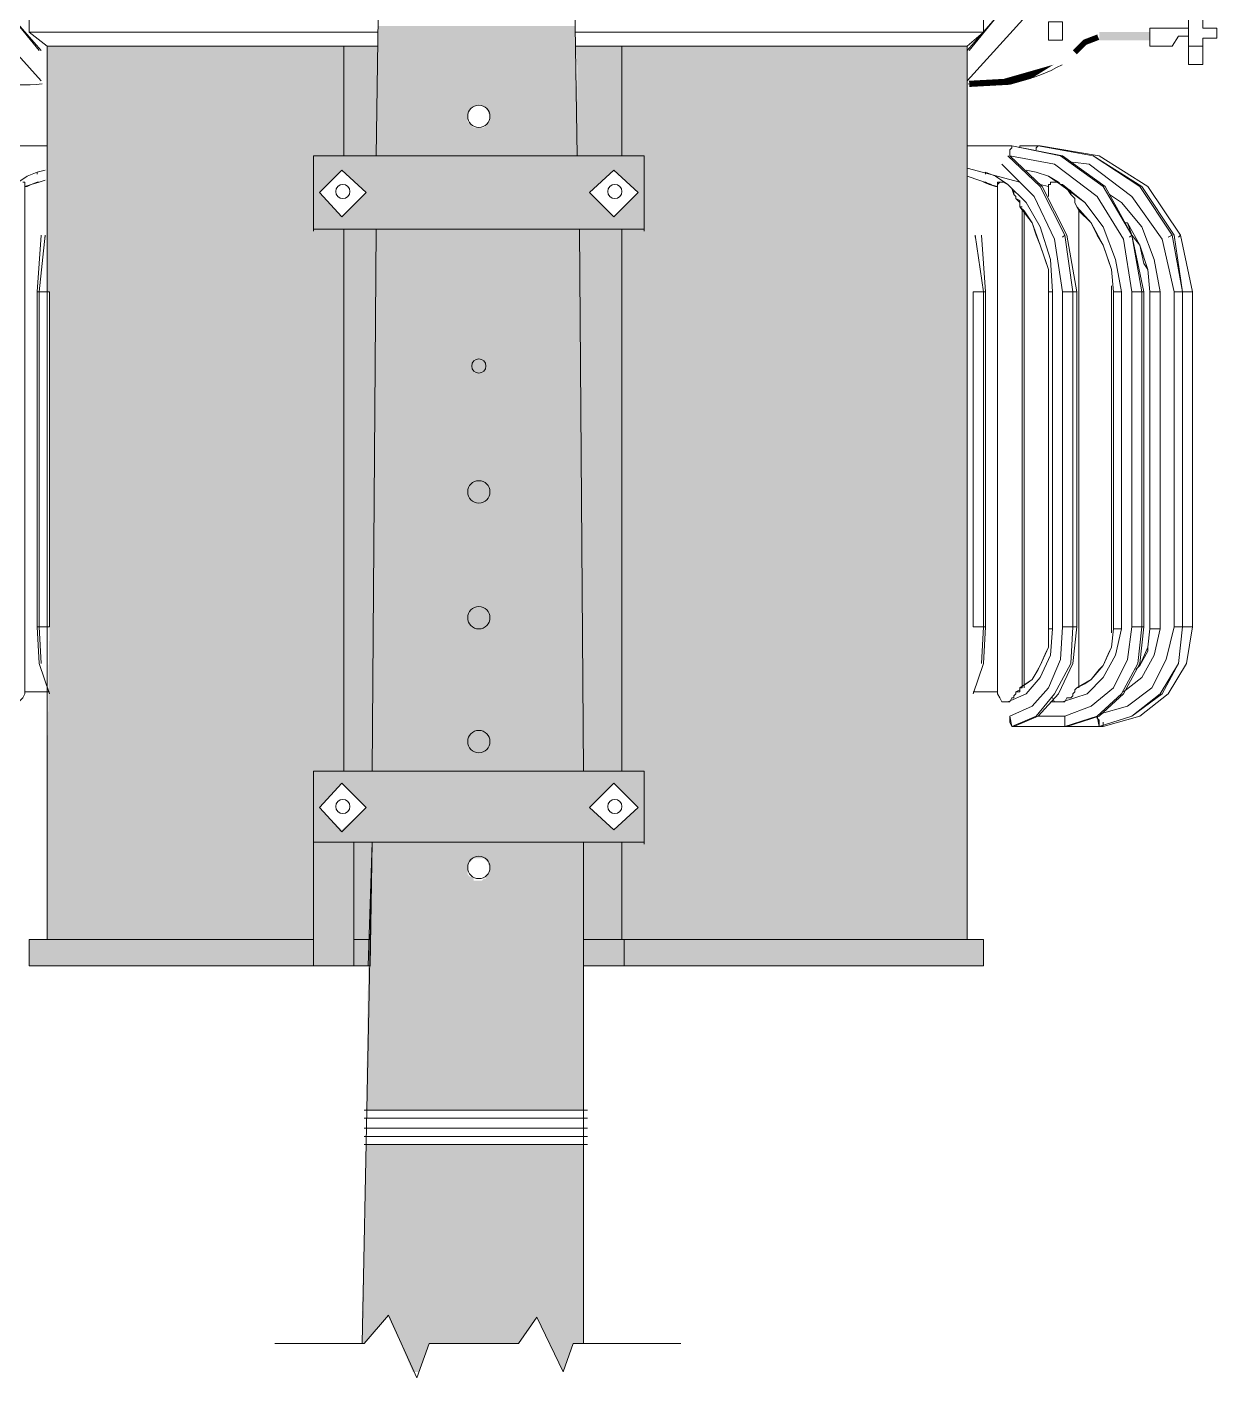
# Model space of a CAD drawing. Header units: millimetres. Extents: x 3949 to 6037, y -1956 to 1273.
# Drawn here: x 4825.37 to 4853.98, y -1506.7 to -1474.21 of the extents above; entities that cross this region are included whole.
import ezdxf

# ---------------------------------------------------------------- set-up
doc = ezdxf.new("R2010")
doc.units = ezdxf.units.MM
doc.layers.add('PADRÃO DE ENTRADA', color=7, linetype='Continuous', lineweight=0)

msp = doc.modelspace()

# ---------------------------------------------------------------- linework, layer by layer
at = {"layer": 'PADRÃO DE ENTRADA', "lineweight": 5}
for points in [[(4837.774, -1420.534), (4838.018, -1435.473), (4838.555, -1474.188), (4838.604, -1477.312)], [(4825.423, -1474.334), (4825.423, -1473.7), (4825.423, -1474.334)], [(4848.368, -1474.334), (4848.368, -1473.7)], [(4825.667, -1474.774), (4824.983, -1473.944), (4825.667, -1474.774), (4824.983, -1473.944), (4825.716, -1474.774)], [(4848.027, -1474.774), (4848.71, -1473.944), (4848.027, -1474.774), (4848.71, -1473.944), (4847.978, -1474.774)], [(4826.009, -1474.334), (4827.668, -1474.334), (4833.82, -1474.334), (4825.423, -1474.334)], [(4847.978, -1491.763), (4847.978, -1475.994), (4847.978, -1479.07), (4847.978, -1475.994), (4847.978, -1475.164), (4847.978, -1474.676), (4848.368, -1474.334), (4847.831, -1474.334), (4846.123, -1474.334), (4843.73, -1474.334), (4838.555, -1474.334)], [(4853.299, -1474.237), (4852.372, -1474.237), (4852.372, -1474.432), (4852.372, -1474.676), (4852.909, -1474.676), (4853.055, -1474.432), (4853.299, -1474.432)], [(4826.302, -1474.676), (4825.862, -1474.676), (4825.862, -1475.164), (4825.862, -1475.994), (4825.862, -1477.556), (4825.862, -1496.157), (4825.862, -1491.763), (4825.862, -1496.157), (4825.862, -1491.763)], [(4825.862, -1475.994), (4825.862, -1475.164), (4825.862, -1474.676)], [(4832.99, -1477.312), (4832.99, -1474.676)], [(4847.978, -1474.676), (4847.49, -1474.676), (4845.879, -1474.676), (4843.584, -1474.676), (4838.555, -1474.676)], [(4839.678, -1477.312), (4839.678, -1474.676)], [(4853.299, -1474.676), (4853.641, -1474.676)], [(4825.862, -1477.068), (4825.862, -1475.994), (4825.862, -1477.068)], [(4822.054, -1488.639), (4822.054, -1480.583), (4822.298, -1479.314), (4822.933, -1478.289), (4823.909, -1477.508), (4825.032, -1477.312), (4825.032, -1477.215), (4825.032, -1477.166), (4824.983, -1477.117), (4824.983, -1477.068), (4825.081, -1477.068), (4825.862, -1477.068)], [(4840.215, -1479.119), (4840.215, -1477.312), (4832.258, -1477.312), (4832.258, -1479.119)], [(4851.932, -1488.639), (4851.932, -1480.583), (4851.737, -1479.314), (4851.102, -1478.289), (4850.077, -1477.508), (4849.003, -1477.312), (4849.003, -1477.215), (4849.003, -1477.166), (4849.052, -1477.117), (4849.052, -1477.068), (4847.978, -1477.068)], [(4848.857, -1477.068), (4848.954, -1477.068), (4849.052, -1477.068), (4848.759, -1477.068)], [(4850.321, -1479.216), (4849.735, -1478.045), (4848.954, -1477.312)], [(4849.003, -1477.312), (4849.784, -1478.045), (4850.37, -1479.216), (4850.614, -1480.583), (4850.614, -1488.639), (4850.614, -1486.637), (4850.614, -1484.635), (4850.614, -1482.634), (4850.614, -1480.583), (4850.516, -1480.583), (4850.321, -1479.216), (4850.272, -1479.265)], [(4849.638, -1477.166), (4849.638, -1477.117), (4849.687, -1477.068), (4849.247, -1477.068), (4849.247, -1477.117), (4849.247, -1477.068), (4849.345, -1477.068), (4849.442, -1477.068), (4849.589, -1477.068), (4849.687, -1477.068)], [(4849.735, -1477.068), (4849.687, -1477.068), (4849.735, -1477.068)], [(4849.687, -1477.068), (4851.005, -1477.312), (4849.687, -1477.068)], [(4849.735, -1477.068), (4851.151, -1477.312), (4849.735, -1477.068), (4851.151, -1477.312), (4849.735, -1477.068), (4851.151, -1477.312), (4849.735, -1477.068), (4851.151, -1477.312), (4852.323, -1478.045), (4853.104, -1479.216), (4853.055, -1479.265)], [(4852.909, -1479.216), (4852.128, -1478.045), (4851.005, -1477.312), (4852.176, -1478.045), (4852.957, -1479.216), (4853.153, -1480.583), (4852.909, -1479.216), (4852.811, -1479.265)], [(4847.978, -1477.605), (4849.247, -1477.947)], [(4850.272, -1488.639), (4850.272, -1480.583), (4850.077, -1479.314), (4849.589, -1478.289), (4848.808, -1477.508)], [(4850.321, -1491.031), (4851.102, -1490.787), (4851.151, -1491.031), (4851.249, -1491.031), (4852.128, -1490.787), (4852.811, -1490.25), (4853.25, -1489.517), (4852.811, -1490.25), (4853.25, -1489.517), (4853.397, -1488.639), (4853.348, -1488.639), (4853.299, -1488.639), (4853.153, -1488.639), (4853.104, -1488.639), (4853.055, -1488.639), (4853.006, -1488.639), (4852.957, -1488.639), (4852.957, -1480.583), (4852.665, -1479.314), (4851.932, -1478.289), (4850.907, -1477.508), (4850.516, -1477.459)], [(4824.788, -1478.435), (4824.788, -1478.386), (4824.837, -1478.337), (4824.837, -1478.289), (4824.886, -1478.24), (4824.886, -1478.142), (4824.983, -1478.093), (4825.032, -1478.045), (4825.081, -1477.996), (4824.593, -1478.435), (4825.081, -1477.996), (4825.374, -1477.8), (4825.618, -1477.703), (4825.618, -1477.752)], [(4825.081, -1490.445), (4825.179, -1490.445), (4825.276, -1490.347), (4825.325, -1490.25), (4825.325, -1490.201), (4825.325, -1478.045), (4825.472, -1477.996), (4825.667, -1477.947), (4825.813, -1477.898), (4825.667, -1477.947), (4825.618, -1477.947), (4825.472, -1477.996), (4825.374, -1478.045), (4825.325, -1478.045), (4825.325, -1477.996), (4825.325, -1477.947), (4825.276, -1477.947)], [(4825.813, -1477.654), (4825.618, -1477.703)], [(4848.954, -1490.445), (4848.808, -1490.445), (4848.759, -1490.347), (4848.71, -1490.25), (4848.71, -1490.201), (4848.71, -1478.045), (4848.515, -1477.996), (4848.368, -1477.947), (4848.417, -1477.947), (4848.515, -1477.996), (4848.661, -1478.045), (4848.71, -1478.045), (4848.71, -1477.996), (4848.71, -1477.947), (4848.759, -1477.947)], [(4849.247, -1478.435), (4849.247, -1478.386), (4849.149, -1478.337), (4849.149, -1478.289), (4849.101, -1478.24), (4849.101, -1478.142), (4849.052, -1478.093), (4849.003, -1478.045), (4848.954, -1477.996), (4849.394, -1478.435), (4848.954, -1477.996), (4848.661, -1477.8), (4848.417, -1477.703), (4848.417, -1477.752)], [(4848.71, -1477.996), (4848.759, -1477.947), (4848.808, -1477.947), (4848.857, -1477.947), (4848.954, -1477.996)], [(4849.931, -1477.8), (4850.224, -1477.996), (4850.175, -1477.947), (4849.931, -1477.8), (4849.638, -1477.703), (4849.394, -1477.654)], [(4849.979, -1477.947), (4849.979, -1477.996), (4849.931, -1477.996)], [(4849.931, -1478.289), (4849.931, -1478.045), (4849.931, -1477.996), (4849.979, -1477.996), (4849.979, -1477.947), (4850.028, -1477.947), (4850.077, -1477.947), (4850.175, -1477.947)], [(4849.052, -1478.093), (4849.101, -1478.24)], [(4849.149, -1478.289), (4849.149, -1478.337), (4849.247, -1478.435), (4849.247, -1478.533), (4849.345, -1478.63), (4849.54, -1478.923), (4849.638, -1479.216), (4849.735, -1479.46), (4849.54, -1478.923), (4849.247, -1478.533), (4849.296, -1478.533)], [(4850.272, -1477.996), (4850.809, -1478.435), (4850.224, -1477.996), (4850.272, -1477.996), (4850.321, -1478.045), (4850.37, -1478.093), (4850.468, -1478.142), (4850.468, -1478.24), (4850.516, -1478.289), (4850.565, -1478.337), (4850.565, -1478.386), (4850.565, -1478.435), (4850.614, -1478.533), (4850.663, -1478.63), (4850.956, -1478.923), (4850.614, -1478.533)], [(4850.37, -1478.093), (4850.468, -1478.24)], [(4850.516, -1478.289), (4850.565, -1478.337), (4850.565, -1478.435)], [(4851.737, -1490.201), (4852.176, -1489.859), (4852.469, -1489.322), (4852.616, -1488.687), (4852.616, -1480.583), (4852.469, -1479.802), (4852.176, -1479.021), (4851.688, -1478.435), (4851.395, -1478.24), (4851.688, -1478.435)], [(4849.931, -1489.127), (4849.931, -1488.687), (4849.979, -1488.687), (4850.028, -1488.687), (4849.979, -1489.322), (4849.735, -1489.859), (4849.394, -1490.25), (4848.954, -1490.445), (4849.003, -1490.445), (4849.052, -1490.347), (4849.101, -1490.347), (4849.101, -1490.298), (4849.149, -1490.25), (4849.149, -1490.201), (4849.247, -1490.201), (4849.247, -1490.152), (4849.247, -1490.103), (4849.394, -1490.006), (4849.54, -1489.908), (4849.247, -1490.103), (4849.296, -1490.103), (4849.296, -1478.582), (4849.296, -1490.103), (4849.296, -1478.582)], [(4849.931, -1480.046), (4849.882, -1479.9), (4849.735, -1479.46), (4849.931, -1480.046), (4849.931, -1480.583), (4849.931, -1488.687), (4849.931, -1486.637), (4849.931, -1484.635), (4849.931, -1482.634), (4849.931, -1480.583), (4849.979, -1480.583), (4850.028, -1480.583), (4850.028, -1482.634), (4850.028, -1484.635), (4850.028, -1486.637), (4850.028, -1488.687), (4850.028, -1480.583), (4849.979, -1479.802), (4849.735, -1479.021), (4849.394, -1478.435)], [(4849.979, -1490.445), (4850.224, -1490.445), (4850.272, -1490.445), (4850.858, -1490.25), (4851.249, -1489.859), (4851.542, -1489.322), (4851.688, -1488.687), (4851.688, -1480.583), (4851.542, -1479.802), (4851.249, -1479.021), (4850.809, -1478.435)], [(4850.663, -1488.443), (4850.663, -1478.582), (4850.663, -1490.103)], [(4849.345, -1490.103), (4849.345, -1478.63), (4849.345, -1490.103)], [(4851.444, -1489.127), (4851.395, -1489.224), (4851.249, -1489.566), (4851.151, -1489.664), (4850.956, -1489.908), (4851.249, -1489.566), (4851.444, -1489.127), (4851.493, -1488.687), (4851.542, -1488.687), (4851.591, -1488.687), (4851.688, -1488.687), (4851.688, -1486.637), (4851.688, -1484.635), (4851.688, -1482.634), (4851.688, -1480.583), (4851.591, -1480.583), (4851.542, -1480.583), (4851.493, -1480.583), (4851.444, -1480.046), (4851.249, -1479.46), (4850.956, -1478.923), (4851.102, -1479.216), (4851.249, -1479.46), (4851.395, -1479.9), (4851.444, -1480.046)], [(4852.323, -1489.127), (4852.323, -1489.224), (4852.128, -1489.566), (4852.03, -1489.664), (4852.128, -1489.566), (4852.323, -1489.127), (4852.372, -1488.687), (4852.42, -1488.687), (4852.469, -1488.687), (4852.518, -1488.687), (4852.616, -1488.687), (4852.616, -1486.637), (4852.616, -1484.635), (4852.616, -1482.634), (4852.616, -1480.583), (4852.518, -1480.583), (4852.469, -1480.583), (4852.42, -1480.583), (4852.372, -1480.583), (4852.372, -1482.634), (4852.372, -1484.635), (4852.372, -1486.637), (4852.372, -1488.687), (4852.372, -1480.583), (4852.323, -1480.046), (4852.128, -1479.46), (4851.835, -1478.923), (4851.786, -1478.923), (4851.835, -1478.923), (4851.932, -1479.216), (4852.128, -1479.46), (4852.225, -1479.9), (4852.323, -1480.046)], [(4825.716, -1479.216), (4825.618, -1480.583), (4825.618, -1488.639), (4825.618, -1486.637), (4825.618, -1484.635), (4825.618, -1482.634), (4825.618, -1480.583), (4825.667, -1480.583), (4825.813, -1479.216), (4825.813, -1479.265)], [(4840.215, -1479.07), (4832.258, -1479.07)], [(4832.99, -1492.105), (4832.99, -1479.07)], [(4838.653, -1479.07), (4838.751, -1492.105)], [(4839.678, -1492.105), (4839.678, -1479.07)], [(4848.32, -1479.216), (4848.417, -1480.583), (4848.417, -1488.639), (4848.417, -1486.637), (4848.417, -1484.635), (4848.417, -1482.634), (4848.417, -1480.583), (4848.368, -1480.583), (4848.173, -1479.216), (4848.173, -1479.265)], [(4851.932, -1479.216), (4851.883, -1479.265)], [(4852.957, -1488.639), (4852.957, -1486.637), (4852.957, -1484.635), (4852.957, -1482.634), (4852.957, -1480.583), (4853.006, -1480.583), (4853.055, -1480.583), (4853.104, -1480.583), (4853.153, -1480.583), (4853.153, -1482.634), (4853.153, -1484.635), (4853.153, -1486.637), (4853.153, -1484.635), (4853.153, -1482.634), (4853.153, -1480.583), (4853.299, -1480.583), (4853.348, -1480.583), (4853.397, -1480.583), (4853.397, -1482.634), (4853.397, -1484.635), (4853.397, -1486.637), (4853.397, -1488.639), (4853.397, -1480.583), (4853.104, -1479.216), (4853.397, -1480.583), (4853.104, -1479.216)], [(4849.931, -1488.834), (4849.931, -1480.437)], [(4851.444, -1480.437), (4851.444, -1488.785)], [(4825.911, -1480.583), (4825.911, -1488.639), (4825.911, -1486.637), (4825.911, -1484.635), (4825.911, -1482.634), (4825.911, -1480.583), (4825.813, -1480.583), (4825.764, -1480.583), (4825.716, -1480.583), (4825.667, -1480.583), (4825.667, -1482.634), (4825.667, -1484.635), (4825.667, -1486.637), (4825.667, -1488.639), (4825.667, -1480.583)], [(4848.124, -1480.583), (4848.124, -1488.639), (4848.124, -1486.637), (4848.124, -1484.635), (4848.124, -1482.634), (4848.124, -1480.583), (4848.173, -1480.583), (4848.222, -1480.583), (4848.32, -1480.583), (4848.368, -1480.583), (4848.368, -1482.634), (4848.368, -1484.635), (4848.368, -1486.637), (4848.368, -1488.639), (4848.368, -1480.583)], [(4851.493, -1490.103), (4851.835, -1489.42), (4851.932, -1488.639), (4851.835, -1489.42), (4851.493, -1490.103), (4850.956, -1490.543), (4850.321, -1490.787), (4849.687, -1490.787), (4850.175, -1490.25), (4850.516, -1489.517), (4850.614, -1488.639), (4850.516, -1488.639), (4850.468, -1488.639), (4850.37, -1488.639), (4850.321, -1488.639), (4850.272, -1488.639), (4850.272, -1486.637), (4850.272, -1484.635), (4850.272, -1482.634), (4850.272, -1480.583), (4850.321, -1480.583), (4850.37, -1480.583), (4850.468, -1480.583), (4850.516, -1480.583), (4850.516, -1482.634), (4850.516, -1484.635), (4850.516, -1486.637), (4850.516, -1488.639), (4850.516, -1480.583)], [(4852.176, -1480.583), (4852.176, -1488.639), (4852.176, -1486.637), (4852.176, -1484.635), (4852.176, -1482.634), (4852.176, -1480.583), (4852.128, -1480.583), (4852.079, -1480.583), (4852.03, -1480.583), (4851.932, -1480.583), (4851.932, -1482.634), (4851.932, -1484.635), (4851.932, -1486.637), (4851.932, -1488.639), (4852.03, -1488.639), (4852.079, -1488.639), (4852.128, -1488.639), (4852.176, -1488.639), (4852.225, -1488.639), (4852.128, -1489.517), (4851.737, -1490.25), (4851.151, -1490.787), (4850.37, -1491.031), (4851.151, -1491.031), (4850.37, -1491.031)], [(4825.911, -1488.639), (4825.813, -1488.639), (4825.764, -1488.639), (4825.716, -1488.639), (4825.667, -1488.639), (4825.618, -1488.639), (4825.667, -1489.517), (4825.911, -1490.25)], [(4825.716, -1489.517), (4825.667, -1488.639)], [(4848.124, -1488.639), (4848.173, -1488.639), (4848.222, -1488.639), (4848.32, -1488.639), (4848.368, -1488.639), (4848.417, -1488.639), (4848.368, -1489.517), (4848.124, -1490.25)], [(4848.32, -1489.517), (4848.368, -1488.639)], [(4850.516, -1488.639), (4850.468, -1489.517), (4850.077, -1490.25), (4849.638, -1490.787), (4849.052, -1491.031), (4849.101, -1491.031), (4849.052, -1491.031), (4849.003, -1490.933), (4849.003, -1490.884), (4849.003, -1490.836), (4849.003, -1490.787), (4849.54, -1490.543), (4849.931, -1490.103), (4850.224, -1489.42), (4849.931, -1490.103)], [(4851.249, -1491.031), (4851.249, -1490.933), (4851.249, -1491.031), (4851.151, -1491.031), (4851.151, -1490.933), (4851.151, -1490.884), (4851.102, -1490.836), (4851.102, -1490.787), (4851.688, -1490.25), (4852.079, -1489.517), (4852.176, -1488.639)], [(4853.055, -1489.517), (4853.153, -1488.639), (4853.055, -1489.517)], [(4852.42, -1490.103), (4852.762, -1489.42), (4852.42, -1490.103), (4851.835, -1490.543), (4851.151, -1490.738)], [(4849.247, -1490.152), (4849.149, -1490.201)], [(4850.028, -1490.347), (4850.077, -1490.445), (4850.224, -1490.445), (4850.272, -1490.445), (4850.321, -1490.445), (4850.37, -1490.347), (4850.468, -1490.347), (4850.516, -1490.298), (4850.516, -1490.25), (4850.565, -1490.201), (4850.565, -1490.152), (4850.614, -1490.103)], [(4850.516, -1490.25), (4850.516, -1490.298)], [(4850.565, -1490.152), (4850.565, -1490.201)], [(4849.003, -1490.787), (4849.052, -1491.031)], [(4849.101, -1491.031), (4850.321, -1491.031), (4849.101, -1491.031), (4849.687, -1490.787)], [(4851.932, -1490.787), (4851.151, -1491.031), (4851.932, -1490.787)], [(4847.978, -1491.763), (4847.978, -1496.157), (4847.978, -1491.763)], [(4840.215, -1493.862), (4840.215, -1492.105), (4832.258, -1492.105), (4832.258, -1493.814), (4840.215, -1493.814)], [(4833.673, -1493.814), (4833.429, -1505.872)], [(4838.751, -1493.814), (4838.751, -1505.872)], [(4839.678, -1496.157), (4839.678, -1493.814)], [(4825.423, -1496.157), (4826.009, -1496.157), (4825.423, -1496.157), (4825.423, -1496.792), (4833.234, -1496.792)], [(4826.009, -1496.157), (4827.668, -1496.157), (4826.009, -1496.157)], [(4827.668, -1496.157), (4830.11, -1496.157), (4827.668, -1496.157)], [(4832.258, -1496.157), (4830.11, -1496.157)], [(4833.625, -1496.157), (4833.234, -1496.157)], [(4840.85, -1496.157), (4843.73, -1496.157), (4840.85, -1496.157), (4838.751, -1496.157)], [(4839.727, -1496.792), (4839.727, -1496.157)], [(4848.368, -1496.157), (4847.831, -1496.157), (4846.123, -1496.157), (4847.831, -1496.157), (4848.368, -1496.157), (4848.368, -1496.792), (4847.831, -1496.792), (4848.368, -1496.792)], [(4839.092, -1496.792), (4840.85, -1496.792), (4838.751, -1496.792)], [(4843.73, -1496.792), (4840.85, -1496.792), (4843.73, -1496.792)], [(4833.478, -1500.258), (4838.702, -1500.258)], [(4833.625, -1500.258), (4838.848, -1500.258)], [(4833.478, -1500.453), (4838.702, -1500.453)], [(4833.625, -1500.453), (4838.848, -1500.453)], [(4833.478, -1500.893), (4838.702, -1500.893)], [(4833.625, -1500.893), (4838.848, -1500.893)], [(4833.478, -1501.088), (4838.702, -1501.088)], [(4833.625, -1501.088), (4838.848, -1501.088)], [(4831.33, -1505.872), (4833.478, -1505.872), (4834.064, -1505.189), (4834.747, -1506.702), (4835.04, -1505.872), (4837.188, -1505.872), (4837.628, -1505.238), (4838.263, -1506.556), (4838.507, -1505.872), (4841.094, -1505.872)]]:
    msp.add_lwpolyline(points, dxfattribs=at)
for points in [[(4824.3, -1473.944), (4825.716, -1475.506)], [(4849.394, -1473.944), (4847.978, -1475.506)], [(4853.641, -1474.481), (4853.983, -1474.481), (4853.983, -1474.237), (4853.641, -1474.237), (4853.641, -1473.797), (4853.299, -1473.797), (4853.299, -1475.115), (4853.641, -1475.115)], [(4833.82, -1474.676), (4827.913, -1474.676), (4826.35, -1474.676), (4825.862, -1474.676), (4825.423, -1474.334), (4826.009, -1474.334), (4825.423, -1474.334), (4825.862, -1474.676)], [(4850.272, -1474.09), (4849.931, -1474.09), (4849.931, -1474.529), (4850.272, -1474.529)], [(4850.272, -1477.312), (4851.298, -1478.045), (4851.932, -1479.216), (4851.249, -1478.045), (4850.224, -1477.312), (4849.052, -1477.068)], [(4833.527, -1478.191), (4832.941, -1478.777), (4832.404, -1478.191), (4832.941, -1477.654)], [(4840.069, -1478.191), (4839.483, -1478.777), (4838.897, -1478.191), (4839.483, -1477.654)], [(4847.978, -1477.8), (4848.564, -1477.996)], [(4849.735, -1477.996), (4849.931, -1478.045)], [(4852.225, -1480.583), (4852.225, -1488.639), (4852.225, -1486.637), (4852.225, -1484.635), (4852.225, -1482.634), (4852.225, -1480.583), (4852.176, -1480.583), (4851.932, -1479.216)], [(4851.493, -1486.637), (4851.493, -1484.635), (4851.493, -1482.634), (4851.493, -1480.583), (4851.493, -1488.687)], [(4853.153, -1488.639), (4853.153, -1486.637), (4853.153, -1488.639), (4853.153, -1480.583)], [(4850.224, -1489.42), (4850.272, -1488.639)], [(4852.762, -1489.42), (4852.957, -1488.639)], [(4849.931, -1489.127), (4849.882, -1489.224), (4849.735, -1489.566)], [(4849.735, -1489.566), (4849.54, -1489.908), (4849.687, -1489.664)], [(4852.665, -1490.25), (4851.932, -1490.787), (4852.616, -1490.25), (4853.055, -1489.517)], [(4850.809, -1490.006), (4850.614, -1490.103), (4850.956, -1489.908)], [(4825.325, -1490.201), (4825.911, -1490.201)], [(4848.71, -1490.201), (4848.124, -1490.201)], [(4850.321, -1491.031), (4850.321, -1490.787), (4850.321, -1490.836), (4850.321, -1490.884), (4850.321, -1490.933), (4850.321, -1491.031), (4850.37, -1491.031)], [(4833.527, -1492.984), (4832.941, -1493.569), (4832.404, -1492.984), (4832.941, -1492.398)], [(4840.069, -1492.984), (4839.483, -1493.521), (4838.897, -1492.984), (4839.483, -1492.398)], [(4843.73, -1496.157), (4846.123, -1496.157)], [(4833.625, -1496.792), (4833.234, -1496.792)], [(4846.123, -1496.792), (4843.73, -1496.792)], [(4847.831, -1496.792), (4846.123, -1496.792)], [(4838.702, -1500.697), (4833.478, -1500.697)], [(4838.848, -1500.697), (4833.625, -1500.697)]]:
    msp.add_lwpolyline(points, close=True, dxfattribs=at)
at = {"layer": 'PADRÃO DE ENTRADA', "color": 7, "lineweight": 5}
for points in [[(4833.82, -1473.992), (4833.771, -1477.312)], [(4833.771, -1479.07), (4833.673, -1492.105)], [(4832.258, -1496.792), (4832.258, -1493.814)], [(4833.234, -1496.792), (4833.234, -1493.814)], [(4833.673, -1493.814), (4833.625, -1496.792)]]:
    msp.add_lwpolyline(points, dxfattribs=at)
at = {"layer": 'PADRÃO DE ENTRADA', "lineweight": 0, "const_width": 0.138}
msp.add_lwpolyline([(4851.127, -1474.456), (4850.809, -1474.578), (4850.565, -1474.822)], dxfattribs=at)
at = {"layer": 'PADRÃO DE ENTRADA', "lineweight": 0}
for points in [[(4823.128, -1474.798, 0.176, 0.176, 0), (4823.909, -1475.286, 0.146, 0.146, 0), (4824.764, -1475.53, 0, 0, 0), (4825.667, -1475.579, 0, 0, 0)], [(4848.027, -1475.579, 0.149, 0.149, 0), (4848.93, -1475.53, 0.176, 0.176, 0), (4849.784, -1475.286, 0, 0, 0), (4850.565, -1474.798, 0, 0, 0)]]:
    msp.add_lwpolyline(points, format="xyseb", dxfattribs=at)
at = {"layer": 'PADRÃO DE ENTRADA', "color": 7, "lineweight": 5}
msp.add_lwpolyline([(4833.234, -1493.814), (4833.234, -1496.792), (4833.576, -1496.792), (4833.673, -1493.814)], close=True, dxfattribs=at)
at = {"layer": 'PADRÃO DE ENTRADA', "lineweight": 5}
for centre, radius in [((4836.236, -1476.36), 0.268), ((4832.966, -1478.167), 0.171), ((4839.507, -1478.167), 0.171), ((4836.236, -1482.365), 0.171), ((4836.236, -1485.392), 0.268), ((4836.236, -1488.419), 0.268), ((4836.236, -1491.397), 0.268), ((4832.966, -1492.959), 0.171), ((4839.507, -1492.959), 0.171), ((4836.236, -1494.424), 0.268)]:
    msp.add_circle(centre, radius, dxfattribs=at)
for centre, start, end in [((4825.301, -1471.966), 240.0514, 276.9537), ((4848.442, -1471.967), 263.0446, 299.9503)]:
    msp.add_arc(centre, 3.637, start, end, dxfattribs=at)
at = {"layer": 'PADRÃO DE ENTRADA', "color": 8}
for points in [[(4833.82, -1474.188), (4838.604, -1476.092), (4833.771, -1476.092)], [(4838.555, -1474.188), (4833.82, -1474.188), (4838.604, -1476.092)], [(4836.163, -1476.092), (4836.163, -1476.092), (4833.771, -1476.092)], [(4836.163, -1476.092), (4833.771, -1476.092), (4836.212, -1476.092)], [(4836.163, -1476.092), (4833.771, -1476.092), (4836.114, -1476.141)], [(4833.771, -1476.092), (4836.114, -1476.141), (4833.771, -1476.141)], [(4836.066, -1476.141), (4836.066, -1476.141), (4833.771, -1476.141)], [(4836.066, -1476.141), (4833.771, -1476.141), (4836.114, -1476.141)], [(4836.066, -1476.141), (4833.771, -1476.141), (4836.017, -1476.189)], [(4833.771, -1476.141), (4836.017, -1476.189), (4833.771, -1476.189)], [(4836.017, -1476.189), (4833.771, -1476.189), (4836.017, -1476.238)], [(4833.771, -1476.189), (4836.017, -1476.238), (4833.771, -1476.238)], [(4836.017, -1476.238), (4833.771, -1476.238), (4835.968, -1476.287)], [(4833.771, -1476.238), (4835.968, -1476.287), (4833.771, -1476.287)], [(4835.968, -1476.287), (4833.771, -1476.287), (4835.968, -1476.336)], [(4833.771, -1476.287), (4835.968, -1476.336), (4833.771, -1476.336)], [(4835.968, -1476.336), (4833.771, -1476.336), (4835.968, -1476.385)], [(4833.771, -1476.336), (4835.968, -1476.385), (4833.771, -1476.385)], [(4836.261, -1476.092), (4838.604, -1476.092), (4836.31, -1476.092)], [(4838.604, -1476.092), (4836.31, -1476.092), (4838.604, -1476.141)], [(4836.31, -1476.092), (4838.604, -1476.141), (4836.359, -1476.141)], [(4836.359, -1476.141), (4838.604, -1476.141), (4836.407, -1476.141)], [(4838.604, -1476.141), (4836.407, -1476.141), (4838.604, -1476.189)], [(4836.407, -1476.141), (4838.604, -1476.189), (4836.407, -1476.189)], [(4838.604, -1476.189), (4836.407, -1476.189), (4838.604, -1476.238)], [(4836.407, -1476.189), (4838.604, -1476.238), (4836.456, -1476.238)], [(4838.604, -1476.238), (4836.456, -1476.238), (4838.604, -1476.287)], [(4836.456, -1476.238), (4838.604, -1476.287), (4836.456, -1476.287)], [(4838.604, -1476.287), (4836.456, -1476.287), (4838.604, -1476.336)], [(4836.456, -1476.287), (4838.604, -1476.336), (4836.505, -1476.336)], [(4838.604, -1476.336), (4836.505, -1476.336), (4838.604, -1476.385)], [(4836.505, -1476.336), (4838.604, -1476.385), (4836.505, -1476.385)], [(4835.968, -1476.385), (4833.771, -1476.385), (4835.968, -1476.433)], [(4833.771, -1476.385), (4835.968, -1476.433), (4833.771, -1476.433)], [(4835.968, -1476.433), (4833.771, -1476.433), (4835.968, -1476.482)], [(4833.771, -1476.433), (4835.968, -1476.482), (4833.771, -1476.482)], [(4835.968, -1476.482), (4833.771, -1476.482), (4836.017, -1476.531)], [(4833.771, -1476.482), (4836.017, -1476.531), (4833.771, -1476.531)], [(4833.771, -1476.531), (4836.017, -1476.531), (4836.017, -1476.531)], [(4836.017, -1476.531), (4836.017, -1476.531), (4833.771, -1476.531)], [(4836.017, -1476.531), (4833.771, -1476.531), (4836.066, -1476.58)], [(4833.771, -1476.531), (4836.066, -1476.58), (4833.771, -1476.58)], [(4836.066, -1476.58), (4833.771, -1476.58), (4836.114, -1476.629)], [(4833.771, -1476.58), (4836.114, -1476.629), (4833.771, -1476.629)], [(4836.163, -1476.629), (4836.163, -1476.629), (4833.771, -1476.629)], [(4836.163, -1476.629), (4833.771, -1476.629), (4836.114, -1476.629)], [(4836.212, -1476.629), (4836.212, -1476.629), (4833.771, -1476.629)], [(4836.212, -1476.629), (4833.771, -1476.629), (4836.163, -1476.629)], [(4838.604, -1476.629), (4833.771, -1476.629), (4838.604, -1477.312)], [(4833.771, -1476.629), (4838.604, -1477.312), (4833.771, -1477.312)], [(4836.31, -1476.629), (4838.604, -1476.629), (4836.261, -1476.629)], [(4836.359, -1476.629), (4838.604, -1476.629), (4836.31, -1476.629)], [(4836.407, -1476.58), (4838.604, -1476.629), (4836.359, -1476.629)], [(4836.456, -1476.531), (4838.604, -1476.531), (4836.407, -1476.531)], [(4838.604, -1476.531), (4836.407, -1476.531), (4838.604, -1476.58)], [(4836.407, -1476.531), (4838.604, -1476.58), (4836.407, -1476.58)], [(4838.604, -1476.58), (4836.407, -1476.58), (4838.604, -1476.629)], [(4836.505, -1476.433), (4838.604, -1476.482), (4836.456, -1476.482)], [(4838.604, -1476.482), (4836.456, -1476.482), (4838.604, -1476.531)], [(4836.456, -1476.482), (4838.604, -1476.531), (4836.456, -1476.531)], [(4838.604, -1476.385), (4836.505, -1476.385), (4838.604, -1476.433)], [(4836.505, -1476.385), (4838.604, -1476.433), (4836.505, -1476.433)], [(4838.604, -1476.433), (4836.505, -1476.433), (4838.604, -1476.482)], [(4833.771, -1479.07), (4838.751, -1492.105), (4833.673, -1492.105)], [(4838.653, -1479.07), (4833.771, -1479.07), (4838.751, -1492.105)], [(4833.673, -1493.814), (4838.751, -1494.204), (4833.625, -1494.204)], [(4838.751, -1493.814), (4833.673, -1493.814), (4838.751, -1494.204)], [(4836.212, -1494.204), (4836.212, -1494.204), (4833.625, -1494.204)], [(4836.212, -1494.204), (4833.625, -1494.204), (4836.261, -1494.204)], [(4836.114, -1494.204), (4836.114, -1494.204), (4833.625, -1494.204)], [(4836.114, -1494.204), (4833.625, -1494.204), (4836.212, -1494.204)], [(4833.625, -1494.204), (4836.114, -1494.204), (4836.114, -1494.204)], [(4836.114, -1494.204), (4836.114, -1494.204), (4833.625, -1494.204)], [(4836.114, -1494.204), (4833.625, -1494.204), (4836.066, -1494.253)], [(4833.625, -1494.204), (4836.066, -1494.253), (4833.625, -1494.253)], [(4836.261, -1494.204), (4838.751, -1494.204), (4838.751, -1494.204)], [(4838.751, -1494.204), (4838.751, -1494.204), (4836.261, -1494.204)], [(4836.261, -1494.204), (4838.751, -1494.204), (4836.31, -1494.204)], [(4836.31, -1494.204), (4838.751, -1494.204), (4836.359, -1494.204)], [(4838.751, -1494.204), (4836.359, -1494.204), (4838.751, -1494.253)], [(4836.359, -1494.204), (4838.751, -1494.253), (4836.407, -1494.253)], [(4836.066, -1494.253), (4833.625, -1494.253), (4836.017, -1494.302)], [(4833.625, -1494.253), (4836.017, -1494.302), (4833.625, -1494.302)], [(4836.017, -1494.302), (4833.625, -1494.302), (4835.968, -1494.351)], [(4833.625, -1494.302), (4835.968, -1494.351), (4833.625, -1494.351)], [(4835.968, -1494.351), (4833.625, -1494.351), (4835.968, -1494.399)], [(4833.625, -1494.351), (4835.968, -1494.399), (4833.625, -1494.399)], [(4835.968, -1494.399), (4833.625, -1494.399), (4835.968, -1494.448)], [(4833.625, -1494.399), (4835.968, -1494.448), (4833.625, -1494.448)], [(4835.968, -1494.448), (4833.625, -1494.448), (4835.968, -1494.497)], [(4833.625, -1494.448), (4835.968, -1494.497), (4833.625, -1494.497)], [(4835.968, -1494.497), (4833.625, -1494.497), (4835.968, -1494.546)], [(4833.625, -1494.497), (4835.968, -1494.546), (4833.625, -1494.546)], [(4836.407, -1494.253), (4838.751, -1494.253), (4838.751, -1494.253)], [(4838.751, -1494.253), (4838.751, -1494.253), (4836.407, -1494.253)], [(4838.751, -1494.253), (4836.407, -1494.253), (4838.751, -1494.302)], [(4836.407, -1494.253), (4838.751, -1494.302), (4836.456, -1494.302)], [(4838.751, -1494.302), (4836.456, -1494.302), (4838.751, -1494.351)], [(4836.456, -1494.302), (4838.751, -1494.351), (4836.456, -1494.351)], [(4838.751, -1494.351), (4836.456, -1494.351), (4838.751, -1494.399)], [(4836.456, -1494.351), (4838.751, -1494.399), (4836.505, -1494.399)], [(4836.505, -1494.497), (4838.751, -1494.546), (4836.456, -1494.546)], [(4838.751, -1494.399), (4836.505, -1494.399), (4838.751, -1494.448)], [(4836.505, -1494.399), (4838.751, -1494.448), (4836.505, -1494.448)], [(4838.751, -1494.448), (4836.505, -1494.448), (4838.751, -1494.497)], [(4836.505, -1494.448), (4838.751, -1494.497), (4836.505, -1494.497)], [(4838.751, -1494.497), (4836.505, -1494.497), (4838.751, -1494.546)], [(4833.625, -1494.741), (4838.751, -1496.792), (4833.576, -1496.792)], [(4835.968, -1494.546), (4833.625, -1494.546), (4835.968, -1494.595)], [(4833.625, -1494.546), (4835.968, -1494.595), (4833.625, -1494.595)], [(4835.968, -1494.595), (4833.625, -1494.595), (4836.017, -1494.644)], [(4833.625, -1494.595), (4836.017, -1494.644), (4833.625, -1494.644)], [(4836.066, -1494.644), (4836.066, -1494.644), (4833.625, -1494.644)], [(4836.066, -1494.644), (4833.625, -1494.644), (4836.017, -1494.644)], [(4836.066, -1494.644), (4833.625, -1494.644), (4836.114, -1494.692)], [(4833.625, -1494.644), (4836.114, -1494.692), (4833.625, -1494.692)], [(4836.114, -1494.692), (4833.625, -1494.692), (4836.114, -1494.741)], [(4833.625, -1494.692), (4836.114, -1494.741), (4833.625, -1494.741)], [(4836.212, -1494.741), (4836.212, -1494.741), (4833.625, -1494.741)], [(4836.212, -1494.741), (4833.625, -1494.741), (4836.114, -1494.741)], [(4836.261, -1494.741), (4836.261, -1494.741), (4833.625, -1494.741)], [(4836.261, -1494.741), (4833.625, -1494.741), (4836.212, -1494.741)], [(4838.751, -1494.741), (4833.625, -1494.741), (4838.751, -1496.792)], [(4836.31, -1494.741), (4838.751, -1494.741), (4836.261, -1494.741)], [(4836.359, -1494.692), (4838.751, -1494.741), (4836.31, -1494.741)], [(4836.407, -1494.692), (4838.751, -1494.692), (4836.359, -1494.692)], [(4838.751, -1494.692), (4836.359, -1494.692), (4838.751, -1494.741)], [(4836.456, -1494.595), (4838.751, -1494.644), (4836.407, -1494.644)], [(4838.751, -1494.644), (4836.407, -1494.644), (4838.751, -1494.692)], [(4836.407, -1494.644), (4838.751, -1494.692), (4836.407, -1494.692)], [(4838.751, -1494.546), (4836.456, -1494.546), (4838.751, -1494.595)], [(4836.456, -1494.546), (4838.751, -1494.595), (4836.456, -1494.595)], [(4838.751, -1494.595), (4836.456, -1494.595), (4838.751, -1494.644)], [(4833.576, -1496.792), (4838.751, -1500.258), (4833.527, -1500.258)], [(4838.751, -1496.792), (4833.576, -1496.792), (4838.751, -1500.258)], [(4833.527, -1501.088), (4838.751, -1505.189), (4833.429, -1505.189)], [(4838.751, -1501.088), (4833.527, -1501.088), (4838.751, -1505.189)], [(4834.064, -1505.189), (4833.429, -1505.189), (4833.478, -1505.872)], [(4833.429, -1505.189), (4833.478, -1505.872), (4833.429, -1505.872)], [(4838.751, -1505.189), (4834.064, -1505.189), (4838.751, -1505.238)], [(4834.064, -1505.189), (4838.751, -1505.238), (4834.064, -1505.238)], [(4837.628, -1505.238), (4834.064, -1505.238), (4837.188, -1505.872)], [(4834.064, -1505.238), (4837.188, -1505.872), (4834.357, -1505.872)], [(4838.751, -1505.238), (4837.628, -1505.238), (4838.751, -1505.872)], [(4837.628, -1505.238), (4838.751, -1505.872), (4837.921, -1505.872)], [(4834.357, -1505.872), (4834.65, -1506.556), (4834.796, -1506.556)], [(4834.357, -1505.872), (4835.04, -1505.872), (4834.796, -1506.556)], [(4837.921, -1505.872), (4838.507, -1505.872), (4838.263, -1506.556)]]:
    msp.add_solid(points, dxfattribs=at)
at = {"layer": 'PADRÃO DE ENTRADA', "transparency": 33554559}
for points in [[(4851.151, -1474.334), (4851.151, -1474.529), (4852.372, -1474.334)], [(4851.151, -1474.529), (4852.372, -1474.334), (4852.372, -1474.529)], [(4833.673, -1493.814), (4838.751, -1493.814), (4838.751, -1493.814)], [(4838.751, -1493.814), (4838.751, -1493.814), (4833.673, -1493.814)], [(4832.258, -1496.157), (4825.423, -1496.157), (4832.258, -1496.792)], [(4825.423, -1496.157), (4832.258, -1496.792), (4825.423, -1496.792)], [(4833.625, -1496.157), (4833.234, -1496.157), (4833.576, -1496.792)], [(4833.234, -1496.157), (4833.576, -1496.792), (4833.234, -1496.792)], [(4833.625, -1496.157), (4833.625, -1496.792), (4833.576, -1496.792)], [(4838.751, -1496.157), (4840.85, -1496.157), (4840.85, -1496.157)], [(4840.85, -1496.157), (4838.751, -1496.157), (4840.85, -1496.792)], [(4838.751, -1496.157), (4840.85, -1496.792), (4838.751, -1496.792)], [(4848.368, -1496.157), (4840.85, -1496.157), (4848.368, -1496.792)], [(4840.85, -1496.157), (4848.368, -1496.792), (4840.85, -1496.792)], [(4838.751, -1496.792), (4840.85, -1496.792), (4840.85, -1496.792)], [(4840.85, -1496.792), (4848.368, -1496.792), (4848.368, -1496.792)], [(4848.368, -1496.792), (4848.368, -1496.792), (4840.85, -1496.792)]]:
    msp.add_solid(points, dxfattribs=at)
at = {"layer": 'PADRÃO DE ENTRADA', "color": 9, "true_color": 0xc6c7c9, "transparency": 33554559}
for points in [[(4832.99, -1474.676), (4825.862, -1474.676), (4832.99, -1475.164)], [(4825.862, -1474.676), (4832.99, -1475.164), (4825.862, -1475.164)], [(4833.82, -1474.676), (4832.99, -1474.676), (4833.771, -1477.312)], [(4832.99, -1474.676), (4833.771, -1477.312), (4832.99, -1477.312)], [(4839.678, -1474.676), (4838.555, -1474.676), (4839.678, -1475.164)], [(4838.555, -1474.676), (4839.678, -1475.164), (4838.604, -1475.164)], [(4847.978, -1474.676), (4839.678, -1474.676), (4847.978, -1475.164)], [(4839.678, -1474.676), (4847.978, -1475.164), (4839.678, -1475.164)], [(4832.99, -1475.164), (4825.862, -1475.164), (4832.99, -1475.994)], [(4825.862, -1475.164), (4832.99, -1475.994), (4825.862, -1475.994)], [(4839.678, -1475.164), (4838.604, -1475.164), (4839.678, -1477.312)], [(4838.604, -1475.164), (4839.678, -1477.312), (4838.604, -1477.312)], [(4847.978, -1475.164), (4839.678, -1475.164), (4847.978, -1475.994)], [(4839.678, -1475.164), (4847.978, -1475.994), (4839.678, -1475.994)], [(4832.99, -1475.994), (4825.862, -1475.994), (4832.99, -1477.312)], [(4825.862, -1475.994), (4832.99, -1477.312), (4825.862, -1477.312)], [(4847.978, -1475.994), (4839.678, -1475.994), (4847.978, -1477.312)], [(4839.678, -1475.994), (4847.978, -1477.312), (4839.678, -1477.312)], [(4832.258, -1477.312), (4825.862, -1477.312), (4832.258, -1477.556)], [(4825.862, -1477.312), (4832.258, -1477.556), (4825.862, -1477.556)], [(4840.215, -1477.312), (4832.258, -1477.312), (4840.215, -1477.654)], [(4832.258, -1477.312), (4840.215, -1477.654), (4832.258, -1477.654)], [(4847.978, -1477.312), (4840.215, -1477.312), (4847.978, -1479.07)], [(4840.215, -1477.312), (4847.978, -1479.07), (4840.215, -1479.07)], [(4832.258, -1477.556), (4825.862, -1477.556), (4832.258, -1479.07)], [(4825.862, -1477.556), (4832.258, -1479.07), (4825.862, -1479.07)], [(4832.258, -1477.654), (4839.483, -1477.654), (4839.483, -1477.654)], [(4839.483, -1477.654), (4839.483, -1477.654), (4832.258, -1477.654)], [(4832.941, -1477.654), (4832.258, -1477.654), (4832.404, -1478.191)], [(4832.258, -1477.654), (4832.404, -1478.191), (4832.258, -1478.191)], [(4839.483, -1477.654), (4832.941, -1477.654), (4838.897, -1478.191)], [(4832.941, -1477.654), (4838.897, -1478.191), (4833.527, -1478.191)], [(4840.215, -1477.654), (4839.483, -1477.654), (4840.215, -1478.191)], [(4839.483, -1477.654), (4840.215, -1478.191), (4840.069, -1478.191)], [(4832.258, -1478.191), (4832.404, -1478.191), (4832.404, -1478.191)], [(4832.404, -1478.191), (4832.404, -1478.191), (4832.258, -1478.191)], [(4832.404, -1478.191), (4832.258, -1478.191), (4832.941, -1478.777)], [(4832.258, -1478.191), (4832.941, -1478.777), (4832.258, -1478.777)], [(4833.527, -1478.191), (4839.483, -1478.777), (4832.941, -1478.777)], [(4833.527, -1478.191), (4838.897, -1478.191), (4838.897, -1478.191)], [(4838.897, -1478.191), (4838.897, -1478.191), (4833.527, -1478.191)], [(4838.897, -1478.191), (4833.527, -1478.191), (4839.483, -1478.777)], [(4840.069, -1478.191), (4840.215, -1478.777), (4839.483, -1478.777)], [(4840.069, -1478.191), (4840.215, -1478.191), (4840.215, -1478.191)], [(4840.215, -1478.191), (4840.215, -1478.191), (4840.069, -1478.191)], [(4840.215, -1478.191), (4840.069, -1478.191), (4840.215, -1478.777)], [(4832.258, -1478.777), (4832.941, -1478.777), (4832.941, -1478.777)], [(4832.941, -1478.777), (4832.941, -1478.777), (4832.258, -1478.777)], [(4840.215, -1478.777), (4832.258, -1478.777), (4840.215, -1479.07)], [(4832.258, -1478.777), (4840.215, -1479.07), (4832.258, -1479.07)], [(4832.941, -1478.777), (4840.215, -1478.777), (4840.215, -1478.777)], [(4840.215, -1478.777), (4840.215, -1478.777), (4832.941, -1478.777)], [(4832.99, -1479.07), (4825.862, -1479.07), (4832.99, -1480.583)], [(4825.862, -1479.07), (4832.99, -1480.583), (4825.862, -1480.583)], [(4833.771, -1479.07), (4832.99, -1479.07), (4833.673, -1492.105)], [(4832.99, -1479.07), (4833.673, -1492.105), (4832.99, -1492.105)], [(4839.678, -1479.07), (4838.653, -1479.07), (4839.678, -1492.105)], [(4838.653, -1479.07), (4839.678, -1492.105), (4838.751, -1492.105)], [(4847.978, -1479.07), (4839.678, -1479.07), (4847.978, -1491.763)], [(4839.678, -1479.07), (4847.978, -1491.763), (4839.678, -1491.763)], [(4832.99, -1480.583), (4825.911, -1480.583), (4832.99, -1488.639)], [(4825.911, -1480.583), (4832.99, -1488.639), (4825.911, -1488.639)], [(4825.911, -1488.639), (4832.99, -1492.105), (4825.862, -1492.105)], [(4832.99, -1488.639), (4825.911, -1488.639), (4832.99, -1492.105)], [(4847.978, -1491.763), (4839.678, -1491.763), (4847.978, -1492.105)], [(4839.678, -1491.763), (4847.978, -1492.105), (4839.678, -1492.105)], [(4832.258, -1492.105), (4825.862, -1492.105), (4832.258, -1493.814)], [(4825.862, -1492.105), (4832.258, -1493.814), (4825.862, -1493.814)], [(4840.215, -1492.105), (4832.258, -1492.105), (4840.215, -1492.398)], [(4832.258, -1492.105), (4840.215, -1492.398), (4832.258, -1492.398)], [(4847.978, -1492.105), (4840.215, -1492.105), (4847.978, -1493.814)], [(4840.215, -1492.105), (4847.978, -1493.814), (4840.215, -1493.814)], [(4832.258, -1492.398), (4839.483, -1492.398), (4839.483, -1492.398)], [(4839.483, -1492.398), (4839.483, -1492.398), (4832.258, -1492.398)], [(4832.941, -1492.398), (4832.258, -1492.398), (4832.404, -1492.984)], [(4832.258, -1492.398), (4832.404, -1492.984), (4832.258, -1492.984)], [(4839.483, -1492.398), (4832.941, -1492.398), (4838.897, -1492.984)], [(4832.941, -1492.398), (4838.897, -1492.984), (4833.527, -1492.984)], [(4840.215, -1492.398), (4839.483, -1492.398), (4840.215, -1492.984)], [(4839.483, -1492.398), (4840.215, -1492.984), (4840.069, -1492.984)], [(4832.258, -1492.984), (4832.404, -1492.984), (4832.404, -1492.984)], [(4832.404, -1492.984), (4832.404, -1492.984), (4832.258, -1492.984)], [(4832.404, -1492.984), (4832.258, -1492.984), (4832.941, -1493.521)], [(4832.258, -1492.984), (4832.941, -1493.521), (4832.258, -1493.521)], [(4833.527, -1492.984), (4839.483, -1493.521), (4832.941, -1493.521)], [(4833.527, -1492.984), (4838.897, -1492.984), (4838.897, -1492.984)], [(4838.897, -1492.984), (4838.897, -1492.984), (4833.527, -1492.984)], [(4838.897, -1492.984), (4833.527, -1492.984), (4839.483, -1493.521)], [(4840.069, -1492.984), (4840.215, -1493.521), (4839.483, -1493.521)], [(4840.069, -1492.984), (4840.215, -1492.984), (4840.215, -1492.984)], [(4840.215, -1492.984), (4840.215, -1492.984), (4840.069, -1492.984)], [(4840.215, -1492.984), (4840.069, -1492.984), (4840.215, -1493.521)], [(4832.941, -1493.521), (4832.258, -1493.521), (4832.941, -1493.569)], [(4832.258, -1493.521), (4832.941, -1493.569), (4832.258, -1493.569)], [(4840.215, -1493.521), (4832.941, -1493.521), (4840.215, -1493.569)], [(4832.941, -1493.521), (4840.215, -1493.569), (4832.941, -1493.569)], [(4832.258, -1493.814), (4825.862, -1493.814), (4832.258, -1496.157)], [(4825.862, -1493.814), (4832.258, -1496.157), (4825.862, -1496.157)], [(4840.215, -1493.569), (4832.258, -1493.569), (4840.215, -1493.814)], [(4832.258, -1493.569), (4840.215, -1493.814), (4832.258, -1493.814)], [(4833.234, -1493.814), (4833.673, -1493.814), (4833.673, -1493.814)], [(4833.673, -1493.814), (4833.234, -1493.814), (4833.625, -1496.157)], [(4833.234, -1493.814), (4833.625, -1496.157), (4833.234, -1496.157)], [(4839.678, -1493.814), (4838.751, -1493.814), (4839.678, -1496.157)], [(4838.751, -1493.814), (4839.678, -1496.157), (4838.751, -1496.157)], [(4847.978, -1493.814), (4839.678, -1493.814), (4847.978, -1496.157)], [(4839.678, -1493.814), (4847.978, -1496.157), (4839.678, -1496.157)]]:
    msp.add_solid(points, dxfattribs=at)
at = {"layer": 'PADRÃO DE ENTRADA', "color": 251, "true_color": 0x626366, "transparency": 33554559}
for points in [[(4833.234, -1493.814), (4832.258, -1493.814), (4833.234, -1496.792)], [(4832.258, -1496.792), (4833.234, -1496.792), (4832.258, -1493.814)]]:
    msp.add_solid(points, dxfattribs=at)

doc.saveas('drawing.dxf')
